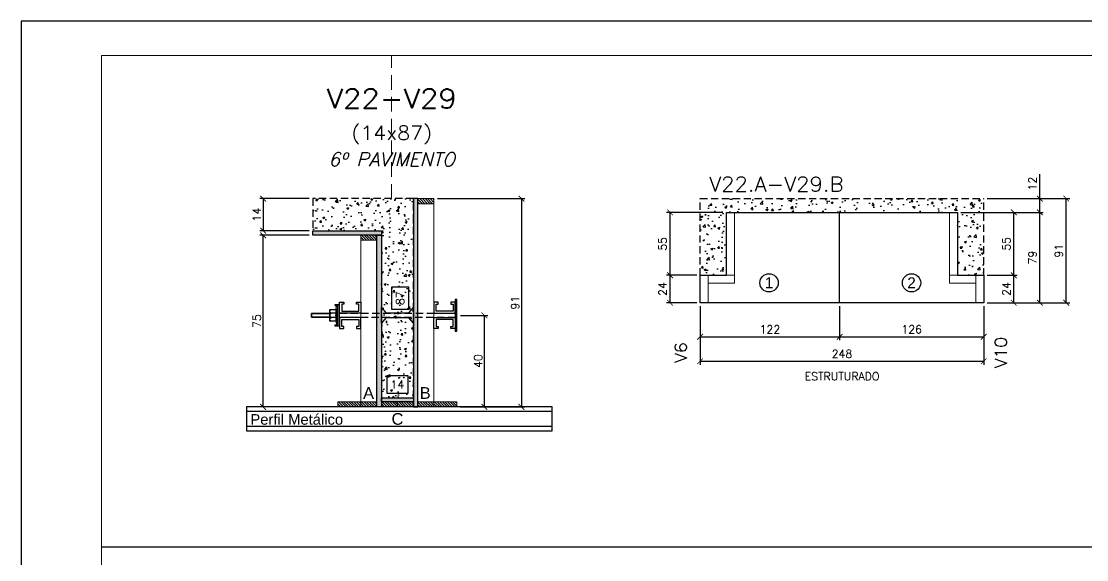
# Model space of a CAD drawing. Extents: x -23436 to 4767, y -4638 to 9755.
# Drawn here: x -20676 to -19745, y -1088 to -618 of the extents above; entities that cross this region are included whole.
import ezdxf
from ezdxf.enums import TextEntityAlignment as Align

# ---------------------------------------------------------------- set-up
doc = ezdxf.new("R2010")
doc.units = 0
doc.header["$PDMODE"] = 2
doc.header["$PDSIZE"] = 10
doc.linetypes.add('CABLIN', pattern=[0.35, 0.25, -0.1])
doc.linetypes.add('HIDDEN', pattern=[9.525, 6.35, -3.175])
doc.layers.get('0').update_dxf_attribs({"lineweight": 13})
doc.layers.get('Defpoints').update_dxf_attribs({"lineweight": 13})
for name, color, linetype in [('Barra de Ancoragem', 20, 'Continuous'), ('Concreto', 250, 'HIDDEN'), ('Cota', 4, 'Continuous'), ('Cota Seção (2x)', 4, 'Continuous'), ('Hachura', 252, 'CABLIN'), ('MB Logo', 255, 'Continuous'), ('Painéis', 200, 'Continuous'), ('Perfil Metálico', 224, 'Continuous'), ('Romaneio', 10, 'Continuous'), ('Texto de Titulo', 7, 'Continuous'), ('Texto Qtd Sarr', 242, 'Continuous'), ('Tubo de PVC', 51, 'Continuous')]:
    doc.layers.add(name, color=color, linetype=linetype)
for name, color, linetype, lineweight in [('FOLHA MB', 7, 'Continuous', 13), ('Madeira', 100, 'Continuous', 13), ('Sarr 2.2x7', 40, 'Continuous', 9), ('Texto Seção', 7, 'Continuous', 15)]:
    doc.layers.add(name, color=color, linetype=linetype, lineweight=lineweight)
doc.layers.add('Laje_Perimetro', color=7, linetype='Continuous', plot=False)
doc.styles.add('ARIAL', font='arial.ttf', dxfattribs={"oblique": 15, "height": 25})
doc.styles.add('REGUA-120', font='ROMANS.shx', dxfattribs={"height": 15})
doc.styles.add('ROMANS', font='romans.shx')
doc.dimstyles.new('Cota Paínel', dxfattribs={"dimtxt": 7, "dimasz": 5, "dimexe": 3, "dimexo": 3, "dimgap": 3, "dimtad": 1, "dimdec": 1, "dimzin": 12, "dimdsep": 46, "dimtxsty": 'ROMANS', "dimblk": 'ARCHTICK', "dimcen": 0, "dimclrd": 4, "dimclre": 4, "dimclrt": 1, "dimadec": 1, "dimazin": 3, "dimtfac": 1, "dimtdec": 1, "dimtmove": 0, "dimatfit": 3, "dimldrblk": 'OBLIQUE', "dimfxl": 1, "dimtolj": 1, "dimtzin": 12, "dimarcsym": 0})
doc.dimstyles.new('Cota Seção (2x)', dxfattribs={"dimtxt": 7, "dimasz": 5, "dimexe": 3, "dimexo": 3, "dimgap": 2, "dimtad": 3, "dimdec": 1, "dimlfac": 0.5, "dimzin": 12, "dimdsep": 46, "dimtxsty": 'ROMANS', "dimblk": 'ARCHTICK', "dimcen": 0, "dimclrd": 4, "dimclre": 4, "dimclrt": 1, "dimadec": 1, "dimazin": 3, "dimtfac": 1, "dimtdec": 1, "dimtmove": 0, "dimatfit": 3, "dimldrblk": 'OBLIQUE', "dimfxl": 1, "dimtolj": 1, "dimtzin": 12, "dimarcsym": 0})
doc.dimstyles.new('Cota Seção interna', dxfattribs={"dimtxt": 7, "dimasz": 6, "dimexe": 0.18, "dimexo": 2, "dimgap": -4, "dimtad": 3, "dimdec": 1, "dimlfac": 0.5, "dimzin": 12, "dimdsep": 46, "dimtxsty": 'ROMANS', "dimblk": 'ARCHTICK', "dimcen": 0.09, "dimse1": 1, "dimse2": 1, "dimsd1": 1, "dimsd2": 1, "dimclrd": 180, "dimclre": 5, "dimclrt": 1, "dimadec": 0, "dimazin": 3, "dimtfac": 1, "dimtdec": 1, "dimtofl": 0, "dimtmove": 0, "dimatfit": 3, "dimldrblk": 'ARCHTICK', "dimfxl": 1, "dimtolj": 1, "dimtzin": 0, "dimarcsym": 0})
pattern_1 = [(315, (2585.0439, -9184.3843), (1.12253202, 1.12253202), [])]
pattern_2 = [(315, (2739.0439, -9257.9843), (1.12253202, 1.12253202), [])]

# ---------------------------------------------------------------- blocks, each defined once
blk = doc.blocks.new('A$C169d8357')
at = {"layer": 'FOLHA MB', "color": 1}
for points in [[(0, 1199.94), (0, 149.94), (1485.02, 149.94), (1485.02, 1199.94)], [(70, 1169.94), (70, 179.94), (1455.02, 179.94), (1455.02, 1169.94)]]:
    blk.add_lwpolyline(points, close=True, dxfattribs=at)
blk = doc.blocks.new('titulo1')
at = {"layer": 'Defpoints', "color": 252, "linetype": 'HIDDEN', "ltscale": 2}
blk.add_line((0, 0), (0, 125), dxfattribs=at)
at = {"layer": 'Defpoints', "style": 'ROMANS', "oblique": 15}
blk.add_attdef('FOLHA', text='', height=10, dxfattribs=at).set_placement((0, 15.58), align=Align.MIDDLE_CENTER)
at = {"layer": 'Texto Qtd Sarr', "color": 3, "style": 'ROMANS', "oblique": 15}
for tag, height, p in [('TITULO', 17, (0, 71.45)), ('SEÇÃO', 12, (0, 41.55))]:
    blk.add_attdef(tag, text='', height=height, dxfattribs=at).set_placement(p, align=Align.MIDDLE_CENTER)
blk = doc.blocks.new('*D1147')
at = {"layer": 'Cota Seção (2x)', "color": 180, "lineweight": -2, "transparency": 16777216}
for p, q in [((-20338.24, -927.74), (-20356.91, -927.74)), ((-20356.91, -927.74), (-20356.91, -942.74)), ((-20338.24, -942.74), (-20338.24, -927.74)), ((-20356.91, -942.74), (-20338.24, -942.74))]:
    blk.add_line(p, q, dxfattribs=at)
at = {"layer": 'Defpoints', "color": 0, "transparency": 16777216}
for p in [(-20361.58, -946.74), (-20361.58, -946.74), (-20333.58, -946.74)]:
    blk.add_point(p, dxfattribs=at)
at = {"layer": 'Cota Seção (2x)', "color": 1, "transparency": 16777216, "insert": (-20347.58, -935.24), "char_height": 7, "attachment_point": 5, "style": 'ROMANS'}
blk.add_mtext('\\A1;14', dxfattribs=at)
blk = doc.blocks.new('_ArchTick')
at = {"color": 0, "linetype": 'ByBlock', "const_width": 0.15}
blk.add_lwpolyline([(-0.5, -0.5), (0.5, 0.5)], dxfattribs=at)
blk = doc.blocks.new('*D1148')
at = {"layer": 'Cota', "color": 4, "lineweight": -2, "transparency": 16777216}
for p, q in [((-20424.58, -772.74), (-20467.95, -772.74)), ((-20464.95, -772.74), (-20464.95, -800.74)), ((-20424.58, -800.74), (-20467.95, -800.74))]:
    blk.add_line(p, q, dxfattribs=at)
at = {"layer": 'Defpoints', "color": 0, "transparency": 16777216}
for p in [(-20421.58, -772.74), (-20464.95, -800.74), (-20421.58, -800.74)]:
    blk.add_point(p, dxfattribs=at)
at = {"layer": 'Cota', "color": 4, "lineweight": -2, "transparency": 16777216, "xscale": 5, "yscale": 5, "zscale": 5}
for p, rotation in [((-20464.95, -772.74), 90), ((-20464.95, -800.74), 270)]:
    blk.add_blockref('_ArchTick', p, dxfattribs=dict(at, rotation=rotation))
at = {"layer": 'Cota', "color": 1, "transparency": 16777216, "insert": (-20470.45, -786.74), "char_height": 7, "attachment_point": 5, "rotation": 90, "style": 'ROMANS'}
blk.add_mtext('\\A1;14', dxfattribs=at)
blk = doc.blocks.new('_OBLIQUE')
at = {"color": 0, "linetype": 'ByBlock', "lineweight": -2}
for p, q in [((0, 0), (-1, 0)), ((-0.5, -0.5), (0.5, 0.5))]:
    blk.add_line(p, q, dxfattribs=at)
blk = doc.blocks.new('DSADSAD')
at = {"layer": 'Barra de Ancoragem'}
for p, q in [((-12990.96, 7698.42), (-13009.22, 7698.42)), ((-13005.1, 7696.87), (-13008.63, 7697.64)), ((-12995.08, 7696.87), (-12991.55, 7697.64))]:
    blk.add_line(p, q, dxfattribs=at)
at = {"layer": 'Barra de Ancoragem', "flags": 128}
for points in [[(-13009.22, 7700.2), (-12990.96, 7700.2), (-12990.96, 7698.42), (-13009.22, 7698.42)], [(-13008.63, 7698.42), (-13008.63, 7696.05), (-13009.22, 7696.05), (-13009.22, 7698.42)], [(-12995.08, 7698.42), (-12995.08, 7696.87), (-13005.1, 7696.87), (-13005.1, 7698.42)], [(-12990.96, 7698.42), (-12990.96, 7696.05), (-12991.55, 7696.05), (-12991.55, 7698.42)]]:
    blk.add_lwpolyline(points, close=True, dxfattribs=at)
for points in [[(-13005.1, 7696.87), (-13005.1, 7691.61), (-12995.08, 7691.61), (-12995.08, 7696.87)], [(-13000.38, 7696.87), (-13000.38, 7698.42), (-12999.79, 7698.42), (-12999.79, 7696.87), (-13000.38, 7696.87), (-12999.79, 7696.87)]]:
    blk.add_lwpolyline(points, dxfattribs=at)
for points in [[(-13001.86, 7696.87), (-13001.86, 7692.79, 0.666667), (-12998.32, 7692.79, 0.666667)], [(-12998.32, 7696.87), (-12998.32, 7692.79, 0.729796), (-12995.08, 7692.79, 0.729796)]]:
    blk.add_lwpolyline(points, format="xyb", dxfattribs=at)
at = {"layer": 'Barra de Ancoragem'}
blk.add_arc((-13003.48, 7693.31), 1.7, 197.75636, 342.24364, dxfattribs=at)
blk = doc.blocks.new('*D1149')
at = {"layer": 'Cota', "color": 4, "lineweight": -2, "transparency": 16777216}
for p, q in [((-20292.45, -874.74), (-20268.53, -874.74)), ((-20271.53, -954.74), (-20271.53, -874.74)), ((-20292.58, -954.74), (-20268.53, -954.74))]:
    blk.add_line(p, q, dxfattribs=at)
at = {"layer": 'Defpoints', "color": 0, "transparency": 16777216}
for p in [(-20295.45, -874.74), (-20271.53, -874.74), (-20295.58, -954.74)]:
    blk.add_point(p, dxfattribs=at)
at = {"layer": 'Cota', "color": 4, "lineweight": -2, "transparency": 16777216, "xscale": 5, "yscale": 5, "zscale": 5}
for p, rotation in [((-20271.53, -874.74), 90), ((-20271.53, -954.74), 270)]:
    blk.add_blockref('_ArchTick', p, dxfattribs=dict(at, rotation=rotation))
at = {"layer": 'Cota', "color": 1, "transparency": 16777216, "insert": (-20277.03, -914.74), "char_height": 7, "attachment_point": 5, "rotation": 90, "style": 'ROMANS'}
blk.add_mtext('\\A1;40', dxfattribs=at)
blk = doc.blocks.new('*D1150')
at = {"layer": 'Cota', "color": 4, "lineweight": -2, "transparency": 16777216}
for p, q in [((-20424.58, -804.74), (-20467.95, -804.74)), ((-20464.95, -954.74), (-20464.95, -804.74)), ((-20402.58, -954.74), (-20467.95, -954.74))]:
    blk.add_line(p, q, dxfattribs=at)
at = {"layer": 'Defpoints', "color": 0, "transparency": 16777216}
for p in [(-20464.95, -804.74), (-20421.58, -804.74), (-20399.58, -954.74)]:
    blk.add_point(p, dxfattribs=at)
at = {"layer": 'Cota', "color": 4, "lineweight": -2, "transparency": 16777216, "xscale": 5, "yscale": 5, "zscale": 5}
for p, rotation in [((-20464.95, -804.74), 90), ((-20464.95, -954.74), 270)]:
    blk.add_blockref('_ArchTick', p, dxfattribs=dict(at, rotation=rotation))
at = {"layer": 'Cota', "color": 1, "transparency": 16777216, "insert": (-20470.45, -879.74), "char_height": 7, "attachment_point": 5, "rotation": 90, "style": 'ROMANS'}
blk.add_mtext('\\A1;75', dxfattribs=at)
blk = doc.blocks.new('*D1151')
at = {"layer": 'Cota Seção (2x)', "color": 180, "lineweight": -2, "transparency": 16777216}
for p, q in [((-20337.58, -850.07), (-20352.58, -850.07)), ((-20352.58, -850.07), (-20352.58, -869.41)), ((-20337.58, -869.41), (-20337.58, -850.07)), ((-20352.58, -869.41), (-20337.58, -869.41))]:
    blk.add_line(p, q, dxfattribs=at)
at = {"layer": 'Defpoints', "color": 0, "transparency": 16777216}
for p in [(-20361.58, -772.74), (-20333.58, -772.74), (-20361.58, -946.74)]:
    blk.add_point(p, dxfattribs=at)
at = {"layer": 'Cota Seção (2x)', "color": 1, "transparency": 16777216, "insert": (-20345.08, -859.74), "char_height": 7, "attachment_point": 5, "rotation": 90, "style": 'ROMANS'}
blk.add_mtext('\\A1;87', dxfattribs=at)
blk = doc.blocks.new('*D1152')
at = {"layer": 'Cota', "color": 4, "lineweight": -2, "transparency": 16777216}
for p, q in [((-20312.58, -772.74), (-20236.12, -772.74)), ((-20239.12, -772.74), (-20239.12, -954.74)), ((-20292.58, -954.74), (-20236.12, -954.74))]:
    blk.add_line(p, q, dxfattribs=at)
at = {"layer": 'Defpoints', "color": 0, "transparency": 16777216}
for p in [(-20315.58, -772.74), (-20295.58, -954.74), (-20239.12, -954.74)]:
    blk.add_point(p, dxfattribs=at)
at = {"layer": 'Cota', "color": 4, "lineweight": -2, "transparency": 16777216, "xscale": 5, "yscale": 5, "zscale": 5}
for p, rotation in [((-20239.12, -772.74), 90), ((-20239.12, -954.74), 270)]:
    blk.add_blockref('_ArchTick', p, dxfattribs=dict(at, rotation=rotation))
at = {"layer": 'Cota', "color": 1, "transparency": 16777216, "insert": (-20244.62, -863.74), "char_height": 7, "attachment_point": 5, "rotation": 90, "style": 'ROMANS'}
blk.add_mtext('\\A1;91', dxfattribs=at)
blk = doc.blocks.new('*D1153')
at = {"layer": 'Cota', "color": 4, "lineweight": -2, "transparency": 16777216}
for p, q in [((-20082.87, -866.74), (-20082.87, -896.47)), ((-19960.87, -866.74), (-19960.87, -896.47)), ((-20082.87, -893.47), (-19960.87, -893.47))]:
    blk.add_line(p, q, dxfattribs=at)
at = {"layer": 'Defpoints', "color": 0, "transparency": 16777216}
for p in [(-20082.87, -863.74), (-19960.87, -863.74), (-19960.87, -893.47)]:
    blk.add_point(p, dxfattribs=at)
at = {"layer": 'Cota', "color": 4, "lineweight": -2, "transparency": 16777216, "xscale": 5, "yscale": 5, "zscale": 5, "rotation": 180}
blk.add_blockref('_ArchTick', (-20082.87, -893.47), dxfattribs=at)
at = {"layer": 'Cota', "color": 4, "lineweight": -2, "transparency": 16777216, "xscale": 5, "yscale": 5, "zscale": 5}
blk.add_blockref('_ArchTick', (-19960.87, -893.47), dxfattribs=at)
at = {"layer": 'Cota', "color": 1, "transparency": 16777216, "insert": (-20021.87, -886.97), "char_height": 7, "attachment_point": 5, "style": 'ROMANS'}
blk.add_mtext('\\A1;122', dxfattribs=at)
blk = doc.blocks.new('*D1154')
at = {"layer": 'Cota', "color": 4, "lineweight": -2, "transparency": 16777216}
for p, q in [((-19960.87, -866.74), (-19960.87, -896.47)), ((-19834.87, -866.74), (-19834.87, -896.47)), ((-19960.87, -893.47), (-19834.87, -893.47))]:
    blk.add_line(p, q, dxfattribs=at)
at = {"layer": 'Defpoints', "color": 0, "transparency": 16777216}
for p in [(-19960.87, -863.74), (-19834.87, -863.74), (-19834.87, -893.47)]:
    blk.add_point(p, dxfattribs=at)
at = {"layer": 'Cota', "color": 4, "lineweight": -2, "transparency": 16777216, "xscale": 5, "yscale": 5, "zscale": 5, "rotation": 180}
blk.add_blockref('_ArchTick', (-19960.87, -893.47), dxfattribs=at)
at = {"layer": 'Cota', "color": 4, "lineweight": -2, "transparency": 16777216, "xscale": 5, "yscale": 5, "zscale": 5}
blk.add_blockref('_ArchTick', (-19834.87, -893.47), dxfattribs=at)
at = {"layer": 'Cota', "color": 1, "transparency": 16777216, "insert": (-19897.87, -886.97), "char_height": 7, "attachment_point": 5, "style": 'ROMANS'}
blk.add_mtext('\\A1;126', dxfattribs=at)
blk = doc.blocks.new('*D1155')
at = {"layer": 'Cota', "color": 4, "lineweight": -2, "transparency": 16777216}
for p, q in [((-20082.87, -866.74), (-20082.87, -917.86)), ((-19834.87, -866.74), (-19834.87, -917.86)), ((-20082.87, -914.86), (-19834.87, -914.86))]:
    blk.add_line(p, q, dxfattribs=at)
at = {"layer": 'Defpoints', "color": 0, "transparency": 16777216}
for p in [(-20082.87, -863.74), (-19834.87, -863.74), (-19834.87, -914.86)]:
    blk.add_point(p, dxfattribs=at)
at = {"layer": 'Cota', "color": 4, "lineweight": -2, "transparency": 16777216, "xscale": 5, "yscale": 5, "zscale": 5, "rotation": 180}
blk.add_blockref('_ArchTick', (-20082.87, -914.86), dxfattribs=at)
at = {"layer": 'Cota', "color": 4, "lineweight": -2, "transparency": 16777216, "xscale": 5, "yscale": 5, "zscale": 5}
blk.add_blockref('_ArchTick', (-19834.87, -914.86), dxfattribs=at)
at = {"layer": 'Cota', "color": 1, "transparency": 16777216, "insert": (-19958.87, -908.36), "char_height": 7, "attachment_point": 5, "style": 'ROMANS'}
blk.add_mtext('\\A1;248', dxfattribs=at)
blk = doc.blocks.new('*D1156')
at = {"layer": 'Cota', "color": 4, "lineweight": -2, "transparency": 16777216}
for p, q in [((-19854.87, -784.74), (-19782.83, -784.74)), ((-19785.83, -863.74), (-19785.83, -784.74)), ((-19831.87, -863.74), (-19782.83, -863.74))]:
    blk.add_line(p, q, dxfattribs=at)
at = {"layer": 'Defpoints', "color": 0, "transparency": 16777216}
for p in [(-19857.87, -784.74), (-19785.83, -784.74), (-19834.87, -863.74)]:
    blk.add_point(p, dxfattribs=at)
at = {"layer": 'Cota', "color": 4, "lineweight": -2, "transparency": 16777216, "xscale": 5, "yscale": 5, "zscale": 5}
for p, rotation in [((-19785.83, -784.74), 90), ((-19785.83, -863.74), 270)]:
    blk.add_blockref('_ArchTick', p, dxfattribs=dict(at, rotation=rotation))
at = {"layer": 'Cota', "color": 1, "transparency": 16777216, "insert": (-19792.33, -824.24), "char_height": 7, "attachment_point": 5, "rotation": 90, "style": 'ROMANS'}
blk.add_mtext('\\A1;79', dxfattribs=at)
blk = doc.blocks.new('*D1157')
at = {"layer": 'Cota', "color": 4, "lineweight": -2, "transparency": 16777216}
for p, q in [((-19785.83, -772.74), (-19785.83, -751.41)), ((-19831.87, -772.74), (-19782.83, -772.74)), ((-19785.83, -784.74), (-19785.83, -772.74)), ((-19854.87, -784.74), (-19782.83, -784.74))]:
    blk.add_line(p, q, dxfattribs=at)
at = {"layer": 'Defpoints', "color": 0, "transparency": 16777216}
for p in [(-19834.87, -772.74), (-19785.83, -772.74), (-19857.87, -784.74)]:
    blk.add_point(p, dxfattribs=at)
at = {"layer": 'Cota', "color": 4, "lineweight": -2, "transparency": 16777216, "xscale": 5, "yscale": 5, "zscale": 5}
for p, rotation in [((-19785.83, -772.74), 90), ((-19785.83, -784.74), 270)]:
    blk.add_blockref('_ArchTick', p, dxfattribs=dict(at, rotation=rotation))
at = {"layer": 'Cota', "color": 1, "transparency": 16777216, "insert": (-19792.33, -759.57), "char_height": 7, "attachment_point": 5, "rotation": 90, "style": 'ROMANS'}
blk.add_mtext('\\A1;12', dxfattribs=at)
blk = doc.blocks.new('*D1158')
at = {"layer": 'Cota', "color": 4, "lineweight": -2, "transparency": 16777216}
for p, q in [((-19831.87, -772.74), (-19759.72, -772.74)), ((-19762.72, -863.74), (-19762.72, -772.74)), ((-19831.87, -863.74), (-19759.72, -863.74))]:
    blk.add_line(p, q, dxfattribs=at)
at = {"layer": 'Defpoints', "color": 0, "transparency": 16777216}
for p in [(-19834.87, -772.74), (-19762.72, -772.74), (-19834.87, -863.74)]:
    blk.add_point(p, dxfattribs=at)
at = {"layer": 'Cota', "color": 4, "lineweight": -2, "transparency": 16777216, "xscale": 5, "yscale": 5, "zscale": 5}
for p, rotation in [((-19762.72, -772.74), 90), ((-19762.72, -863.74), 270)]:
    blk.add_blockref('_ArchTick', p, dxfattribs=dict(at, rotation=rotation))
at = {"layer": 'Cota', "color": 1, "transparency": 16777216, "insert": (-19769.22, -818.24), "char_height": 7, "attachment_point": 5, "rotation": 90, "style": 'ROMANS'}
blk.add_mtext('\\A1;91', dxfattribs=at)
blk = doc.blocks.new('*D1159')
at = {"layer": 'Cota', "color": 4, "lineweight": -2, "transparency": 16777216}
for p, q in [((-19831.87, -839.74), (-19805.59, -839.74)), ((-19808.59, -863.74), (-19808.59, -839.74)), ((-19831.87, -863.74), (-19805.59, -863.74))]:
    blk.add_line(p, q, dxfattribs=at)
at = {"layer": 'Defpoints', "color": 0, "transparency": 16777216}
for p in [(-19834.87, -839.74), (-19808.59, -839.74), (-19834.87, -863.74)]:
    blk.add_point(p, dxfattribs=at)
at = {"layer": 'Cota', "color": 4, "lineweight": -2, "transparency": 16777216, "xscale": 5, "yscale": 5, "zscale": 5}
for p, rotation in [((-19808.59, -839.74), 90), ((-19808.59, -863.74), 270)]:
    blk.add_blockref('_ArchTick', p, dxfattribs=dict(at, rotation=rotation))
at = {"layer": 'Cota', "color": 1, "transparency": 16777216, "insert": (-19815.09, -851.74), "char_height": 7, "attachment_point": 5, "rotation": 90, "style": 'ROMANS'}
blk.add_mtext('\\A1;24', dxfattribs=at)
blk = doc.blocks.new('*D1160')
at = {"layer": 'Cota', "color": 4, "lineweight": -2, "transparency": 16777216}
for p, q in [((-19854.87, -784.74), (-19805.59, -784.74)), ((-19808.59, -839.74), (-19808.59, -784.74)), ((-19831.87, -839.74), (-19805.59, -839.74))]:
    blk.add_line(p, q, dxfattribs=at)
at = {"layer": 'Defpoints', "color": 0, "transparency": 16777216}
for p in [(-19857.87, -784.74), (-19808.59, -784.74), (-19834.87, -839.74)]:
    blk.add_point(p, dxfattribs=at)
at = {"layer": 'Cota', "color": 4, "lineweight": -2, "transparency": 16777216, "xscale": 5, "yscale": 5, "zscale": 5}
for p, rotation in [((-19808.59, -784.74), 90), ((-19808.59, -839.74), 270)]:
    blk.add_blockref('_ArchTick', p, dxfattribs=dict(at, rotation=rotation))
at = {"layer": 'Cota', "color": 1, "transparency": 16777216, "insert": (-19815.09, -812.24), "char_height": 7, "attachment_point": 5, "rotation": 90, "style": 'ROMANS'}
blk.add_mtext('\\A1;55', dxfattribs=at)
blk = doc.blocks.new('*D1161')
at = {"layer": 'Cota', "color": 4, "lineweight": -2, "transparency": 16777216}
for p, q in [((-20085.87, -839.74), (-20112.15, -839.74)), ((-20109.15, -863.74), (-20109.15, -839.74)), ((-20085.87, -863.74), (-20112.15, -863.74))]:
    blk.add_line(p, q, dxfattribs=at)
at = {"layer": 'Defpoints', "color": 0, "transparency": 16777216}
for p in [(-20109.15, -839.74), (-20082.87, -839.74), (-20082.87, -863.74)]:
    blk.add_point(p, dxfattribs=at)
at = {"layer": 'Cota', "color": 4, "lineweight": -2, "transparency": 16777216, "xscale": 5, "yscale": 5, "zscale": 5}
for p, rotation in [((-20109.15, -839.74), 90), ((-20109.15, -863.74), 270)]:
    blk.add_blockref('_ArchTick', p, dxfattribs=dict(at, rotation=rotation))
at = {"layer": 'Cota', "color": 1, "transparency": 16777216, "insert": (-20115.65, -851.74), "char_height": 7, "attachment_point": 5, "rotation": 90, "style": 'ROMANS'}
blk.add_mtext('\\A1;24', dxfattribs=at)
blk = doc.blocks.new('*D1162')
at = {"layer": 'Cota', "color": 4, "lineweight": -2, "transparency": 16777216}
for p, q in [((-20062.87, -784.74), (-20112.15, -784.74)), ((-20109.15, -839.74), (-20109.15, -784.74)), ((-20085.87, -839.74), (-20112.15, -839.74))]:
    blk.add_line(p, q, dxfattribs=at)
at = {"layer": 'Defpoints', "color": 0, "transparency": 16777216}
for p in [(-20109.15, -784.74), (-20059.87, -784.74), (-20082.87, -839.74)]:
    blk.add_point(p, dxfattribs=at)
at = {"layer": 'Cota', "color": 4, "lineweight": -2, "transparency": 16777216, "xscale": 5, "yscale": 5, "zscale": 5}
for p, rotation in [((-20109.15, -784.74), 90), ((-20109.15, -839.74), 270)]:
    blk.add_blockref('_ArchTick', p, dxfattribs=dict(at, rotation=rotation))
at = {"layer": 'Cota', "color": 1, "transparency": 16777216, "insert": (-20115.65, -812.24), "char_height": 7, "attachment_point": 5, "rotation": 90, "style": 'ROMANS'}
blk.add_mtext('\\A1;55', dxfattribs=at)

msp = doc.modelspace()

# ---------------------------------------------------------------- hatches: boundary and pattern name
at = {"layer": 'Concreto'}
h = msp.add_hatch(dxfattribs=at)
h.set_pattern_fill('AR-CONC', color=256, scale=2.5)
h.set_pattern_definition([(50, (-1554.947, -8067.665), (17.931505, -1.568803), [1.875, -20.625]), (355, (-1554.947, -8067.665), (-3.468783, 18.804803), [1.5, -16.5]), (100.45144, (-1553.452, -8067.796), (14.462721, 17.236), [1.593505, -17.528553]), (46.1842, (-1554.947, -8062.665), (26.681033, -4.137982), [2.8125, -30.9375]), (96.63564, (-1552.723, -8063.01), (23.36655, 24.352965), [2.39026, -26.292844]), (351.18416, (-1554.947, -8062.665), (23.36655, 24.352965), [2.25, -24.75]), (21, (-1552.447, -8063.915), (14.922676, -10.065472), [1.875, -20.625]), (326, (-1552.447, -8063.915), (6.082883, 18.128751), [1.5, -16.5]), (71.45144, (-1551.203, -8064.754), (21.00556, 8.063279), [1.593505, -17.528553]), (37.5, (-1554.947, -8067.6655), (0.3039964, 8.3223463), [0, -16.3, 0, -16.75, 0, -16.5625]), (7.5, (-1554.947, -8067.6655), (6.5767384, 9.8602928), [0, -9.55, 0, -15.925, 0, -6.3125]), (327.5, (-1560.522, -8067.6655), (13.345561, -0.5638718), [0, -6.25, 0, -19.5, 0, -25.875]), (317.5, (-1563.022, -8067.665), (14.579654, 2.5026246), [0, -8.125, 0, -12.95, 0, -18.375])])
h.paths.add_polyline_path([(-20333.58, -840.74), (-20333.58, -772.74), (-20421.58, -772.74), (-20421.58, -800.74), (-20361.58, -800.74), (-20361.58, -946.74), (-20333.58, -946.74)])
h = msp.add_hatch(dxfattribs=at)
h.set_pattern_fill('AR-CONC', color=256, scale=2.5)
h.set_pattern_definition([(50, (0, 0), (17.931505, -1.568803), [1.875, -20.625]), (355, (0, 0), (-3.468783, 18.804803), [1.5, -16.5]), (100.45144, (1.494, -0.13), (14.462721, 17.236), [1.593505, -17.528553]), (46.1842, (0, 5), (26.681033, -4.137982), [2.8125, -30.9375]), (96.63564, (2.223, 4.655), (23.36655, 24.352965), [2.39026, -26.292844]), (351.18416, (0, 5), (23.36655, 24.352965), [2.25, -24.75]), (21, (2.5, 3.75), (14.922676, -10.065472), [1.875, -20.625]), (326, (2.5, 3.75), (6.082883, 18.128751), [1.5, -16.5]), (71.45144, (3.744, 2.911), (21.00556, 8.063279), [1.593505, -17.528553]), (37.5, (0, 0), (0.3039964, 8.3223463), [0, -16.3, 0, -16.75, 0, -16.5625]), (7.5, (0, 0), (6.5767384, 9.8602928), [0, -9.55, 0, -15.925, 0, -6.3125]), (327.5, (-5.575, 0), (13.345561, -0.5638718), [0, -6.25, 0, -19.5, 0, -25.875]), (317.5, (-8.075, 0), (14.579654, 2.5026246), [0, -8.125, 0, -12.95, 0, -18.375])])
h.paths.add_polyline_path([(-19834.87, -772.74), (-20082.87, -772.74), (-20082.87, -839.74), (-20059.87, -839.74), (-20059.87, -784.74), (-19857.87, -784.74), (-19857.87, -839.74), (-19834.87, -839.74)])
at = {"layer": 'Hachura'}
h = msp.add_hatch(color=256, dxfattribs=at)
h.dxf.hatch_style = 1
h.paths.add_polyline_path([(-20329.58, -772.74), (-20333.58, -772.74), (-20333.58, -954.74), (-20329.58, -954.74)])
h = msp.add_hatch(dxfattribs=at)
h.set_pattern_fill('ANSI31', color=256, scale=0.5, angle=270, style=0)
h.set_pattern_definition(pattern_2)
h.paths.add_polyline_path([(-20315.58, -772.74), (-20315.58, -777.14), (-20329.58, -777.14), (-20329.58, -772.74)])
h = msp.add_hatch(color=256, dxfattribs=at)
h.dxf.hatch_style = 1
h.paths.add_polyline_path([(-20421.58, -804.74), (-20421.58, -800.74), (-20361.58, -800.74), (-20361.58, -804.74)])
h = msp.add_hatch(dxfattribs=at)
h.set_pattern_fill('ANSI31', color=256, scale=0.5, angle=90, style=0)
h.set_pattern_definition([(135, (-43230.1964, 7498.5032), (-1.12253202, -1.12253202), [])])
h.paths.add_polyline_path([(-20379.58, -804.74), (-20379.58, -809.14), (-20365.58, -809.14), (-20365.58, -804.74)])
h = msp.add_hatch(color=256, dxfattribs=at)
h.dxf.hatch_style = 1
h.paths.add_polyline_path([(-20365.58, -804.74), (-20361.58, -804.74), (-20361.58, -954.74), (-20365.58, -954.74)])
h = msp.add_hatch(color=256, dxfattribs=at)
h.dxf.hatch_style = 1
h.paths.add_polyline_path([(-20361.58, -950.34), (-20361.58, -946.74), (-20333.58, -946.74), (-20333.58, -950.34)])
h = msp.add_hatch(dxfattribs=at)
h.set_pattern_fill('ANSI31', color=256, scale=0.5, angle=270, style=0)
h.set_pattern_definition(pattern_1)
h.paths.add_polyline_path([(-20399.58, -954.74), (-20399.58, -950.34), (-20379.58, -950.34), (-20379.58, -954.74)])
h = msp.add_hatch(dxfattribs=at)
h.set_pattern_fill('ANSI31', color=256, scale=0.5, angle=90, style=0)
h.set_pattern_definition([(135, (-43230.1964, 7352.9032), (-1.12253202, -1.12253202), [])])
h.paths.add_polyline_path([(-20379.58, -950.34), (-20379.58, -954.74), (-20365.58, -954.74), (-20365.58, -950.34)])
h = msp.add_hatch(dxfattribs=at)
h.set_pattern_fill('ANSI31', color=256, scale=0.5, angle=270, style=0)
h.set_pattern_definition(pattern_1)
h.paths.add_polyline_path([(-20361.58, -954.74), (-20361.58, -950.34), (-20347.58, -950.34), (-20347.58, -954.74)])
h = msp.add_hatch(dxfattribs=at)
h.set_pattern_fill('ANSI31', color=256, scale=0.5, angle=270, style=0)
h.set_pattern_definition([(315, (2595.0439, -9184.3843), (1.12253202, 1.12253202), [])])
h.paths.add_polyline_path([(-20333.58, -954.74), (-20333.58, -950.34), (-20347.58, -950.34), (-20347.58, -954.74)])
h = msp.add_hatch(dxfattribs=at)
h.set_pattern_fill('ANSI31', color=256, scale=0.5, angle=270, style=0)
h.set_pattern_definition(pattern_2)
h.paths.add_polyline_path([(-20315.58, -954.74), (-20315.58, -950.34), (-20329.58, -950.34), (-20329.58, -954.74)])
h = msp.add_hatch(dxfattribs=at)
h.set_pattern_fill('ANSI31', color=256, scale=0.5, angle=270, style=0)
h.set_pattern_definition([(315, (2595.0439, -9184.3843), (1.12253202, 1.12253202), [])])
h.paths.add_polyline_path([(-20295.58, -954.74), (-20295.58, -950.34), (-20315.58, -950.34), (-20315.58, -954.74)])

# ---------------------------------------------------------------- linework, layer by layer
at = {"layer": 'Barra de Ancoragem'}
for points in [[(-20398.1, -863.26), (-20396.25, -863.26), (-20394.4, -863.26), (-20394.4, -865.11), (-20396.25, -865.11), (-20396.25, -871.12), (-20381.42, -871.12), (-20381.42, -865.11), (-20383.27, -865.11), (-20383.27, -863.26), (-20381.42, -863.26), (-20379.58, -863.26), (-20379.58, -872.96), (-20398.1, -872.96)], [(-20297.05, -863.26), (-20298.9, -863.26), (-20300.75, -863.26), (-20300.75, -865.11), (-20298.9, -865.11), (-20298.9, -871.12), (-20313.73, -871.12), (-20313.73, -865.11), (-20311.88, -865.11), (-20311.88, -863.26), (-20313.73, -863.26), (-20315.58, -863.26), (-20315.58, -872.96), (-20297.05, -872.96)], [(-20406.69, -873.27), (-20422.59, -873.27), (-20422.59, -876.21), (-20406.69, -876.21)], [(-20422.59, -876.21), (-20422.59, -873.27), (-20406.69, -873.27), (-20406.69, -876.21)], [(-20398.1, -886.22), (-20396.25, -886.22), (-20394.4, -886.22), (-20394.4, -884.37), (-20396.25, -884.37), (-20396.25, -878.36), (-20381.42, -878.36), (-20381.42, -884.37), (-20383.27, -884.37), (-20383.27, -886.22), (-20381.42, -886.22), (-20379.58, -886.22), (-20379.58, -876.52), (-20398.1, -876.52)], [(-20297.05, -886.22), (-20298.9, -886.22), (-20300.75, -886.22), (-20300.75, -884.37), (-20298.9, -884.37), (-20298.9, -878.36), (-20313.73, -878.36), (-20313.73, -884.37), (-20311.88, -884.37), (-20311.88, -886.22), (-20313.73, -886.22), (-20315.58, -886.22), (-20315.58, -876.52), (-20297.05, -876.52)]]:
    msp.add_lwpolyline(points, close=True, dxfattribs=at)
at = {"layer": 'Barra de Ancoragem', "flags": 128}
msp.add_lwpolyline([(-20295.45, -888.61), (-20295.45, -860.87), (-20297.05, -860.87), (-20297.05, -888.61)], close=True, dxfattribs=at)
at = {"layer": 'Barra de Ancoragem', "linetype": 'HIDDEN'}
msp.add_lwpolyline([(-20398.1, -876.52), (-20398.1, -872.96), (-20297.05, -872.96), (-20297.05, -876.52)], close=True, dxfattribs=at)
at = {"layer": 'Concreto'}
for p, q in [((-20082.87, -772.74), (-19834.87, -772.74)), ((-20082.87, -839.74), (-20082.87, -772.74)), ((-19834.87, -839.74), (-19834.87, -772.74))]:
    msp.add_line(p, q, dxfattribs=at)
msp.add_lwpolyline([(-20333.58, -792.74), (-20333.58, -772.74), (-20421.58, -772.74), (-20421.58, -800.74), (-20361.58, -800.74), (-20361.58, -946.74), (-20333.58, -946.74), (-20333.58, -792.74)], close=True, dxfattribs=at)
at = {"layer": 'Laje_Perimetro'}
msp.add_lwpolyline([(-19191.38, -617.74), (-20676.4, -617.74), (-20676.4, -1667.74), (-19191.38, -1667.74)], close=True, dxfattribs=at)
at = {"layer": 'Madeira'}
for points in [[(-20315.58, -772.74), (-20315.58, -777.14), (-20329.58, -777.14), (-20329.58, -772.74)], [(-20315.58, -772.74), (-20329.58, -772.74), (-20329.58, -954.74), (-20315.58, -954.74)], [(-20379.58, -804.74), (-20379.58, -809.14), (-20365.58, -809.14), (-20365.58, -804.74)], [(-20379.58, -954.74), (-20365.58, -954.74), (-20365.58, -804.74), (-20379.58, -804.74)], [(-20399.58, -954.74), (-20399.58, -950.34), (-20379.58, -950.34), (-20379.58, -954.74)], [(-20379.58, -950.34), (-20379.58, -954.74), (-20365.58, -954.74), (-20365.58, -950.34)], [(-20361.58, -954.74), (-20361.58, -950.34), (-20347.58, -950.34), (-20347.58, -954.74)], [(-20333.58, -954.74), (-20333.58, -950.34), (-20347.58, -950.34), (-20347.58, -954.74)], [(-20315.58, -954.74), (-20315.58, -950.34), (-20329.58, -950.34), (-20329.58, -954.74)], [(-20295.58, -954.74), (-20295.58, -950.34), (-20315.58, -950.34), (-20315.58, -954.74)]]:
    msp.add_lwpolyline(points, close=True, dxfattribs=at)
at = {"layer": 'MB Logo'}
msp.add_line((-20606.4, -1077.02), (-19221.38, -1077.02), dxfattribs=at)
at = {"layer": 'Painéis'}
for p, q in [((-20059.87, -839.74), (-20059.87, -784.74)), ((-20059.87, -784.74), (-19857.87, -784.74)), ((-19960.87, -863.74), (-19960.87, -784.74)), ((-19857.87, -784.74), (-19857.87, -839.74)), ((-20082.87, -863.74), (-20082.87, -839.74)), ((-20082.87, -839.74), (-20059.87, -839.74)), ((-19857.87, -839.74), (-19834.87, -839.74)), ((-19834.87, -839.74), (-19834.87, -863.74)), ((-19834.87, -863.74), (-20082.87, -863.74))]:
    msp.add_line(p, q, dxfattribs=at)
for points in [[(-20329.58, -772.74), (-20333.58, -772.74), (-20333.58, -954.74), (-20329.58, -954.74)], [(-20421.58, -804.74), (-20421.58, -800.74), (-20361.58, -800.74), (-20361.58, -804.74)], [(-20365.58, -804.74), (-20361.58, -804.74), (-20361.58, -954.74), (-20365.58, -954.74)], [(-20361.58, -950.34), (-20361.58, -946.74), (-20333.58, -946.74), (-20333.58, -950.34)]]:
    msp.add_lwpolyline(points, close=True, dxfattribs=at)
at = {"layer": 'Perfil Metálico'}
msp.add_lwpolyline([(-20479.59, -975.81), (-20212.24, -975.81), (-20212.24, -954.74), (-20479.59, -954.74)], close=True, dxfattribs=at)
for points in [[(-20212.24, -958.9), (-20479.59, -958.9)], [(-20479.59, -971.65), (-20212.24, -971.65)]]:
    msp.add_lwpolyline(points, dxfattribs=at)
at = {"layer": 'Romaneio'}
for centre in [(-20022.59, -846.33), (-19898.01, -846.33)]:
    msp.add_circle(centre, 8, dxfattribs=at)
at = {"layer": 'Sarr 2.2x7', "color": 50}
for p, q in [((-20059.87, -839.74), (-20059.87, -784.74)), ((-20059.87, -784.74), (-20056.37, -784.74)), ((-20052.87, -784.74), (-20056.37, -784.74)), ((-20052.87, -839.74), (-20052.87, -784.74)), ((-19864.87, -784.74), (-19861.37, -784.74)), ((-19864.87, -784.74), (-19864.87, -839.74)), ((-19857.87, -784.74), (-19861.37, -784.74)), ((-19857.87, -784.74), (-19857.87, -839.74)), ((-20082.87, -863.74), (-20082.87, -839.74)), ((-20082.87, -839.74), (-20079.37, -839.74)), ((-20075.87, -839.74), (-20079.37, -839.74)), ((-20075.87, -863.74), (-20075.87, -839.74)), ((-20075.87, -839.74), (-20075.87, -843.24)), ((-20075.87, -839.74), (-20052.87, -839.74)), ((-20075.87, -846.74), (-20075.87, -843.24)), ((-20075.87, -846.74), (-20052.87, -846.74)), ((-20059.87, -839.74), (-20056.37, -839.74)), ((-20052.87, -839.74), (-20056.37, -839.74)), ((-20052.87, -839.74), (-20052.87, -843.24)), ((-20052.87, -846.74), (-20052.87, -843.24)), ((-19864.87, -839.74), (-19861.37, -839.74)), ((-19864.87, -839.74), (-19864.87, -843.24)), ((-19864.87, -839.74), (-19841.87, -839.74)), ((-19864.87, -846.74), (-19864.87, -843.24)), ((-19864.87, -846.74), (-19841.87, -846.74)), ((-19857.87, -839.74), (-19861.37, -839.74)), ((-19841.87, -839.74), (-19838.37, -839.74)), ((-19841.87, -839.74), (-19841.87, -863.74)), ((-19841.87, -839.74), (-19841.87, -843.24)), ((-19841.87, -846.74), (-19841.87, -843.24)), ((-19834.87, -839.74), (-19838.37, -839.74)), ((-19834.87, -839.74), (-19834.87, -863.74)), ((-20082.87, -863.74), (-20079.37, -863.74)), ((-20075.87, -863.74), (-20079.37, -863.74)), ((-19841.87, -863.74), (-19838.37, -863.74)), ((-19834.87, -863.74), (-19838.37, -863.74))]:
    msp.add_line(p, q, dxfattribs=at)
at = {"layer": 'Tubo de PVC'}
msp.add_lwpolyline([(-20333.58, -867.96), (-20333.58, -867.96), (-20333.58, -881.52), (-20337.58, -877.02), (-20357.58, -877.02), (-20361.58, -881.52), (-20361.58, -867.96), (-20357.58, -872.46), (-20337.58, -872.46)], close=True, dxfattribs=at)

# ---------------------------------------------------------------- block references
at = {"layer": 'Barra de Ancoragem', "xscale": -1, "rotation": 270}
msp.add_blockref('DSADSAD', (-28098.3, 12125.35), dxfattribs=at)
at = {"layer": 'MB Logo'}
msp.add_blockref('A$C169d8357', (-20676.4, -1817.68), dxfattribs=at)
at = {"layer": 'Texto Seção'}
ref = msp.add_blockref('titulo1', (-20352.58, -772.74), dxfattribs=at)
ref.add_attrib('TITULO', 'V22-V29', dxfattribs={"layer": 'Texto de Titulo', "color": 7, "height": 17, "style": 'ROMANS', "width": 1.1}).set_placement((-20352.58, -685.24), align=Align.MIDDLE_CENTER)
ref.add_attrib('SEÇÃO', '(14x87)', dxfattribs={"layer": 'Texto de Titulo', "color": 7, "height": 12, "style": 'ROMANS', "width": 1.1}).set_placement((-20352.58, -715.24), align=Align.MIDDLE_CENTER)
ref.add_attrib('REAPROVEITAMENTO', '6º PAVIMENTO', dxfattribs={"layer": 'Texto de Titulo', "color": 7, "height": 12, "style": 'ROMANS', "oblique": 15}).set_placement((-20352.58, -738.37), align=Align.MIDDLE_CENTER)

# ---------------------------------------------------------------- texts
at = {"layer": 'Painéis', "color": 1, "insert": (-19958.75, -928.02), "char_height": 7, "attachment_point": 5, "style": 'ROMANS'}
msp.add_mtext('\\A1;ESTRUTURADO', dxfattribs=at)
at = {"layer": 'Romaneio', "color": 0, "style": 'ARIAL'}
for s, p in [('1', (-20022.59, -846.33)), ('2', (-19898.01, -846.33))]:
    msp.add_text(s, height=9.6, dxfattribs=at).set_placement(p, align=Align.MIDDLE_CENTER)
at = {"layer": 'Texto Seção', "style": 'REGUA-120', "width": 1.05}
msp.add_text('V22.A-V29.B', height=13, dxfattribs=at).set_placement((-20075.02, -766.55))
for s, p in [('V6', (-20099.68, -907.25)), ('V10', (-19819.88, -907.25))]:
    msp.add_text(s, height=10.4, rotation=90, dxfattribs=at).set_placement(p, align=Align.MIDDLE_CENTER)
at = {"layer": 'Texto Seção', "color": 0, "linetype": 'Continuous', "style": 'ARIAL'}
for s, p in [('A', (-20372.78, -942.61)), ('B', (-20323.19, -942.61)), ('C', (-20347.52, -965.28))]:
    msp.add_text(s, height=10.22, dxfattribs=at).set_placement(p, align=Align.MIDDLE_CENTER)
at = {"layer": 'Texto Seção', "style": 'ARIAL'}
msp.add_text('Perfil Metálico', height=9.24, dxfattribs=at).set_placement((-20435.55, -965.72), align=Align.MIDDLE_CENTER)

# ---------------------------------------------------------------- dimensions: what is measured, and where the dimension line sits
at = {"layer": 'Cota'}
for base, p1, p2, dimstyle, picture, middle in [((-19785.83, -772.74), (-19857.87, -784.74), (-19834.87, -772.74), 'Cota Paínel', '*D1157', (-19792.33, -759.57)), ((-20464.95, -800.74), (-20421.58, -772.74), (-20421.58, -800.74), 'Cota Seção (2x)', '*D1148', (-20470.45, -786.74)), ((-20239.12, -954.74), (-20315.58, -772.74), (-20295.58, -954.74), 'Cota Seção (2x)', '*D1152', (-20244.62, -863.74)), ((-19762.72, -772.74), (-19834.87, -863.74), (-19834.87, -772.74), 'Cota Paínel', '*D1158', (-19769.22, -818.24)), ((-20109.15, -784.74), (-20082.87, -839.74), (-20059.87, -784.74), 'Cota Paínel', '*D1162', (-20115.65, -812.24)), ((-19785.83, -784.74), (-19834.87, -863.74), (-19857.87, -784.74), 'Cota Paínel', '*D1156', (-19792.33, -824.24)), ((-19808.59, -784.74), (-19834.87, -839.74), (-19857.87, -784.74), 'Cota Paínel', '*D1160', (-19815.09, -812.24)), ((-20464.95, -804.74), (-20399.58, -954.74), (-20421.58, -804.74), 'Cota Seção (2x)', '*D1150', (-20470.45, -879.74)), ((-20109.15, -839.74), (-20082.87, -863.74), (-20082.87, -839.74), 'Cota Paínel', '*D1161', (-20115.65, -851.74)), ((-19808.59, -839.74), (-19834.87, -863.74), (-19834.87, -839.74), 'Cota Paínel', '*D1159', (-19815.09, -851.74)), ((-20271.53, -874.74), (-20295.58, -954.74), (-20295.45, -874.74), 'Cota Seção (2x)', '*D1149', (-20277.03, -914.74))]:
    dim = msp.add_linear_dim(base=base, p1=p1, p2=p2, angle=90, dimstyle=dimstyle, dxfattribs=at)
    dim.commit()
    dim.dimension.update_dxf_attribs({"geometry": picture, "text_midpoint": middle})
for base, p1, p2, picture, middle in [((-19960.87, -893.47), (-20082.87, -863.74), (-19960.87, -863.74), '*D1153', (-20021.87, -886.97)), ((-19834.87, -914.86), (-20082.87, -863.74), (-19834.87, -863.74), '*D1155', (-19958.87, -908.36)), ((-19834.87, -893.47), (-19960.87, -863.74), (-19834.87, -863.74), '*D1154', (-19897.87, -886.97))]:
    dim = msp.add_linear_dim(base=base, p1=p1, p2=p2, dimstyle='Cota Paínel', dxfattribs=at)
    dim.commit()
    dim.dimension.update_dxf_attribs({"geometry": picture, "text_midpoint": middle})
at = {"layer": 'Cota Seção (2x)'}
dim = msp.add_linear_dim(base=(-20333.58, -772.74), p1=(-20361.58, -946.74), p2=(-20361.58, -772.74), angle=90, dimstyle='Cota Seção interna', dxfattribs=at)
dim.commit()
dim.dimension.update_dxf_attribs({"geometry": '*D1151', "text_midpoint": (-20333.58, -859.74), "dimtype": 160})
dim = msp.add_linear_dim(base=(-20361.58, -946.74), p1=(-20333.58, -946.74), p2=(-20361.58, -946.74), angle=180, dimstyle='Cota Seção interna', dxfattribs=at)
dim.commit()
dim.dimension.update_dxf_attribs({"geometry": '*D1147', "text_midpoint": (-20347.58, -935.24)})

doc.saveas('drawing.dxf')
